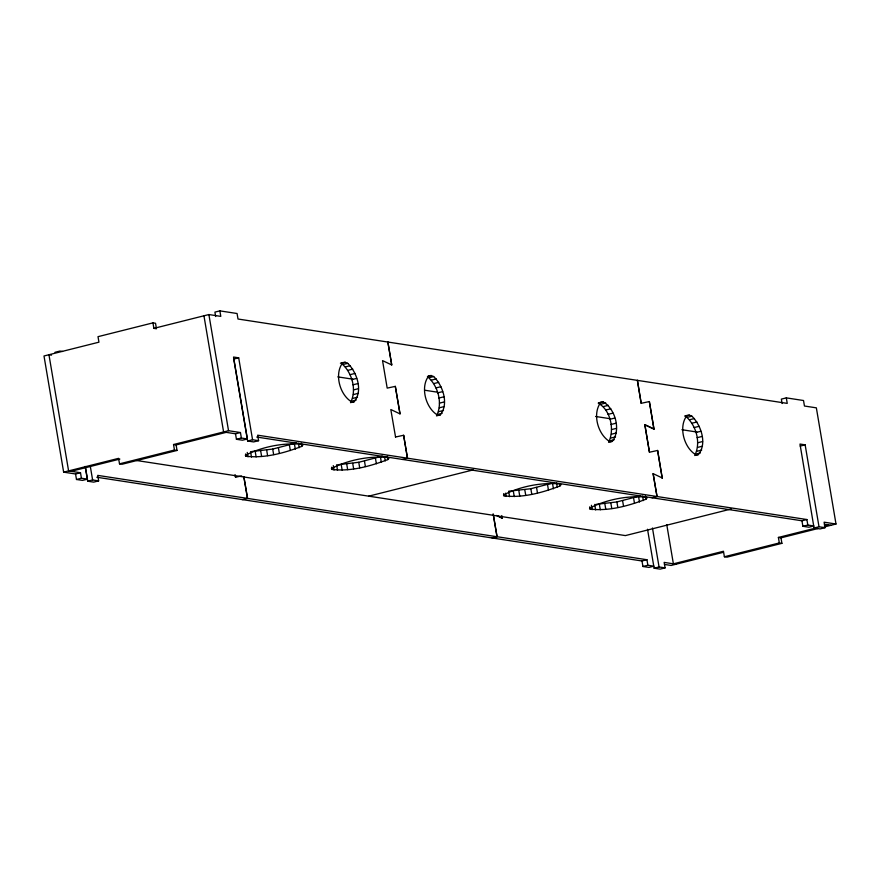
<?xml version="1.0" encoding="UTF-8"?>
<svg xmlns="http://www.w3.org/2000/svg" width="880" height="880" viewBox="0 0 880 880"><rect width="100%" height="100%" fill="white"/><g stroke="black" fill="none" stroke-linecap="round" stroke-linejoin="round"><path stroke-width="1.32" d="M356.125 400.07L351.175 401.313C356.444 389.29 352.165 373.45 342.771 364.573L347.721 363.33C357.038 372.339 363.176 390.918 354.211 401.709L350.504 402.644M442.09 413.314L437.14 414.557C442.409 402.523 438.119 386.683 428.736 377.806L433.675 376.563C443.003 385.572 449.141 404.151 440.176 414.953L436.469 415.877M614.174 439.736L609.224 440.979C614.416 428.615 610.423 409.97 598.29 403.194L603.24 401.951C615.362 408.815 621.225 430.254 612.26 441.386L608.553 442.31M700.293 452.936L695.343 454.179C700.612 442.156 696.333 426.305 686.939 417.428L691.889 416.185C701.206 425.194 707.344 443.773 698.379 454.575L694.672 455.51M301.752 446.391L302.797 445.225L302.269 444.312C283.272 442.519 262.196 446.71 245.366 455.301L245.905 456.214C264.704 458.524 284.262 452.991 301.752 446.391L301.191 443.091M387.794 459.602L388.839 458.436L388.311 457.523C369.314 455.73 348.238 459.921 331.408 468.512L331.947 469.436C350.746 471.735 370.304 466.202 387.794 459.602L387.233 456.302M559.878 486.035L560.923 484.869L560.395 483.956C541.398 482.163 520.322 486.354 503.503 494.945L504.031 495.858C522.841 498.168 542.388 492.635 559.878 486.035L559.504 483.835M645.92 499.246L646.965 498.08L646.437 497.167C627.44 495.374 606.364 499.565 589.545 508.167L590.073 509.08C608.883 511.379 628.43 505.857 645.92 499.246L645.359 495.946M347.721 363.33L345.191 362.285L342.892 362.582C333.916 373.714 339.79 395.153 351.912 402.017L354.211 401.709M603.24 401.951L600.941 402.248C591.965 413.38 597.839 434.819 609.961 441.683L612.26 441.386M691.889 416.185L689.359 415.14L687.06 415.448C678.095 426.58 683.958 448.008 696.08 454.883L698.379 454.575M251.702 451.539L272.712 449.075L296.318 442.926M337.744 464.75L358.754 462.286L382.36 456.137M509.597 496.716L508.673 491.216L530.849 488.719L554.444 482.57M595.881 504.405L616.891 501.941L640.486 495.792M156.277 327.668L155.529 323.268L152.955 322.872L98.01 336.677L98.945 342.177L44 355.982L63.646 472.153L75.548 473.979L80.498 472.736L81.422 478.236L87.45 479.16L85.404 467.082M54.967 352.308L59.917 351.065L62.568 351.472M782.111 403.524L781.363 399.113L786.313 397.87L787.237 403.381L238.007 319.022L237.072 313.511L219.868 310.871L214.918 312.114L215.666 316.514M152.955 322.872L153.879 328.372L208.89 314.545L220.792 316.371L219.868 310.871M258.588 440.682L252.56 439.758L238.7 357.83L233.761 359.073L247.61 441.001L253.638 441.925L258.588 440.682L257.653 435.182L806.894 519.541L807.818 525.041L813.846 525.965L808.896 527.208L802.879 526.284L801.944 520.784L256.762 437.052M340.417 363.209L342.892 362.582M341.484 363.209L345.191 362.285M345.356 366.905L350.306 365.662M347.82 370.359L352.77 369.116M349.998 374.693L354.948 373.45M391.743 364.958L387.86 342.034L391.743 364.958L382.536 360.602L387.189 388.113L395.362 386.364L400.015 413.875L395.274 386.386M351.736 379.632L356.686 378.389M352.924 384.824L357.874 383.581M353.485 389.917L358.424 388.674M353.364 394.57L358.303 393.327M427.449 376.453L431.156 375.518L433.675 376.563M352.572 398.453L357.522 397.21M63.646 472.153L118.591 458.348L119.515 463.848L122.1 464.244L177.045 450.439L176.11 444.939L173.536 444.532L174.46 450.043L177.045 450.439M173.536 444.532L228.536 430.716L240.449 432.542L241.373 438.042L247.401 438.966L233.541 357.038L238.7 357.83M431.321 380.138L436.26 378.895M71.17 471.306L119.856 459.074M176.11 444.939L226.182 432.355M433.785 383.592L438.724 382.349M203.951 315.788L223.597 431.959L235.499 433.785L240.449 432.542M119.515 463.848L174.46 450.043M435.963 387.937L440.902 386.694M75.548 473.979L76.483 479.479L81.422 478.236M235.499 433.785L236.434 439.285L241.373 438.042M87.45 479.16L82.5 480.403L76.483 479.479M247.401 438.966L242.451 440.209L236.434 439.285M437.701 392.865L442.651 391.622M85.173 466.422L87.67 481.195L92.609 479.963L98.637 480.887L97.702 475.376L497.002 536.745L493.13 513.81M247.61 441.001L252.56 439.758M98.637 480.887L93.687 482.13L87.67 481.195M438.889 398.057L443.839 396.814M439.439 403.15L444.389 401.907M439.318 407.803L444.268 406.56M438.537 411.686L443.487 410.454M235.07 474.606L235.51 477.224L241.659 475.904M400.015 413.875L390.808 409.519L395.549 437.008M402.479 459.459L407.506 458.205L403.634 435.27L407.429 458.216M598.466 402.875L600.941 402.248M600.82 404.239L605.77 402.996M603.405 406.571L608.344 405.328M242.539 499.664L247.566 498.399L243.936 476.993M605.869 410.025L610.808 408.782M641.179 403.304L637.384 380.358L641.179 403.304L649.352 401.555L654.005 429.066L644.798 424.71L649.451 452.221L657.624 450.461L662.2 477.994L657.624 450.461M649.352 401.555L653.917 429.088M608.047 414.359L612.986 413.127M609.785 419.298L614.735 418.055M610.973 424.49L615.923 423.247M611.523 429.583L616.473 428.34M644.798 424.71L654.005 429.066M611.402 434.236L616.352 432.993M684.585 416.075L687.06 415.448M685.652 416.075L689.359 415.14M368.698 496.166L473.319 469.865M610.621 438.119L615.571 436.876M689.524 419.76L694.474 418.517M691.988 423.214L696.938 421.971M694.166 427.559L699.116 426.316M695.915 432.498L700.854 431.255M697.103 437.69L702.042 436.447M649.451 452.221L644.886 424.688M697.653 442.783L702.592 441.54M697.532 447.425L702.471 446.182M696.74 451.319L701.69 450.076M652.003 497.783L657.03 496.529L653.07 473.616L662.277 477.972M496.54 515.46L502.249 518.188L501.798 515.57M800.206 446.083L805.145 444.84L819.005 526.768L825.033 527.692L824.098 522.181L836 524.018L816.354 407.847L804.452 406.021L803.517 400.521L786.313 397.87M492.063 537.988L497.079 536.723L646.943 559.735L647.867 565.246L653.895 566.17L648.945 567.413L642.928 566.489L641.993 560.978L96.811 477.246M731.335 508.959L625.394 535.59L136.4 460.482M641.993 560.978L646.943 559.735M801.944 520.784L806.894 519.541M642.928 566.489L647.867 565.246M802.879 526.284L807.818 525.041M647.526 529.254L654.115 568.205L659.054 566.962L665.082 567.886L664.147 562.386L675.972 564.234M805.145 444.84L799.986 444.048L814.055 528.011L819.005 526.768M778.393 537.449L780.978 537.845L781.913 543.345L779.328 542.949L778.393 537.449L816.552 527.857M824.45 525.877L828.399 524.876M723.404 552.31L671.11 565.455L664.499 564.432M780.978 537.845L817.817 528.583M824.395 526.933L836 524.018M665.082 567.886L660.132 569.129L654.115 568.205M825.033 527.692L820.083 528.935L814.055 528.011M666.765 524.667L673.387 563.838L723.459 551.254L724.383 556.754L779.328 542.949M781.913 543.345L726.968 557.15L724.383 556.754M395.461 437.03L403.634 435.27M431.156 375.518L428.857 375.826C419.881 386.958 425.755 408.386 437.877 415.261L440.176 414.953M153.879 328.372L156.464 328.768M337.854 376.882L352.77 379.181M424.787 390.236L437.459 392.183M595.606 416.471L609.543 418.616M681.912 429.726L696.839 432.025M51.524 355.135L48.95 354.739L68.596 470.91L80.498 472.736M824.439 524.238L831.05 525.261M497.761 515.988L502.326 518.177M653.158 473.594L657.03 496.529M652.465 528.011L659.054 566.962M642.62 496.177L643.368 500.588M638.539 496.496L639.474 501.996M633.578 497.893L634.502 503.393M622.589 500.654L623.513 506.154M616.891 501.941L617.815 507.441M610.841 503.019L611.776 508.519M604.868 503.833L605.792 509.333M599.368 504.306L600.292 509.817M594.715 504.427L595.639 509.938M591.415 505.285L592.152 509.685M589.699 506.88L590.073 509.08M556.578 482.966L557.326 487.366M552.497 483.285L553.432 488.785M547.536 484.671L548.46 490.182M536.547 487.443L537.471 492.943M530.849 488.719L531.773 494.219M524.799 489.808L525.734 495.308M518.826 490.611L519.75 496.122M513.326 491.095L514.25 496.595M505.56 493.163L506.11 496.463M503.657 493.658L504.031 495.858M493.46 515.328L497.079 536.723M384.494 456.533L385.242 460.933M380.413 456.852L381.348 462.352M375.441 458.249L376.376 463.749M364.463 461.01L365.387 466.51M358.754 462.286L359.689 467.797M352.715 463.375L353.65 468.875M346.742 464.189L347.666 469.689M341.242 464.662L342.166 470.173M336.589 464.783L337.513 470.283M333.289 465.63L334.026 470.03M331.573 467.225L331.947 469.436M298.452 443.322L299.2 447.722M294.371 443.63L295.306 449.141M289.399 445.027L290.334 450.538M278.421 447.788L279.345 453.299M272.712 449.075L273.647 454.575M266.673 450.164L267.608 455.664M260.7 450.967L261.624 456.467M255.2 451.451L256.124 456.951M250.547 451.572L251.471 457.072M247.247 452.419L247.984 456.819M245.531 454.014L245.905 456.214M243.826 476.839L247.478 498.421M208.89 314.545L228.536 430.716M235.334 475.673L235.598 477.202M90.343 466.532L92.609 479.963"/></g></svg>
